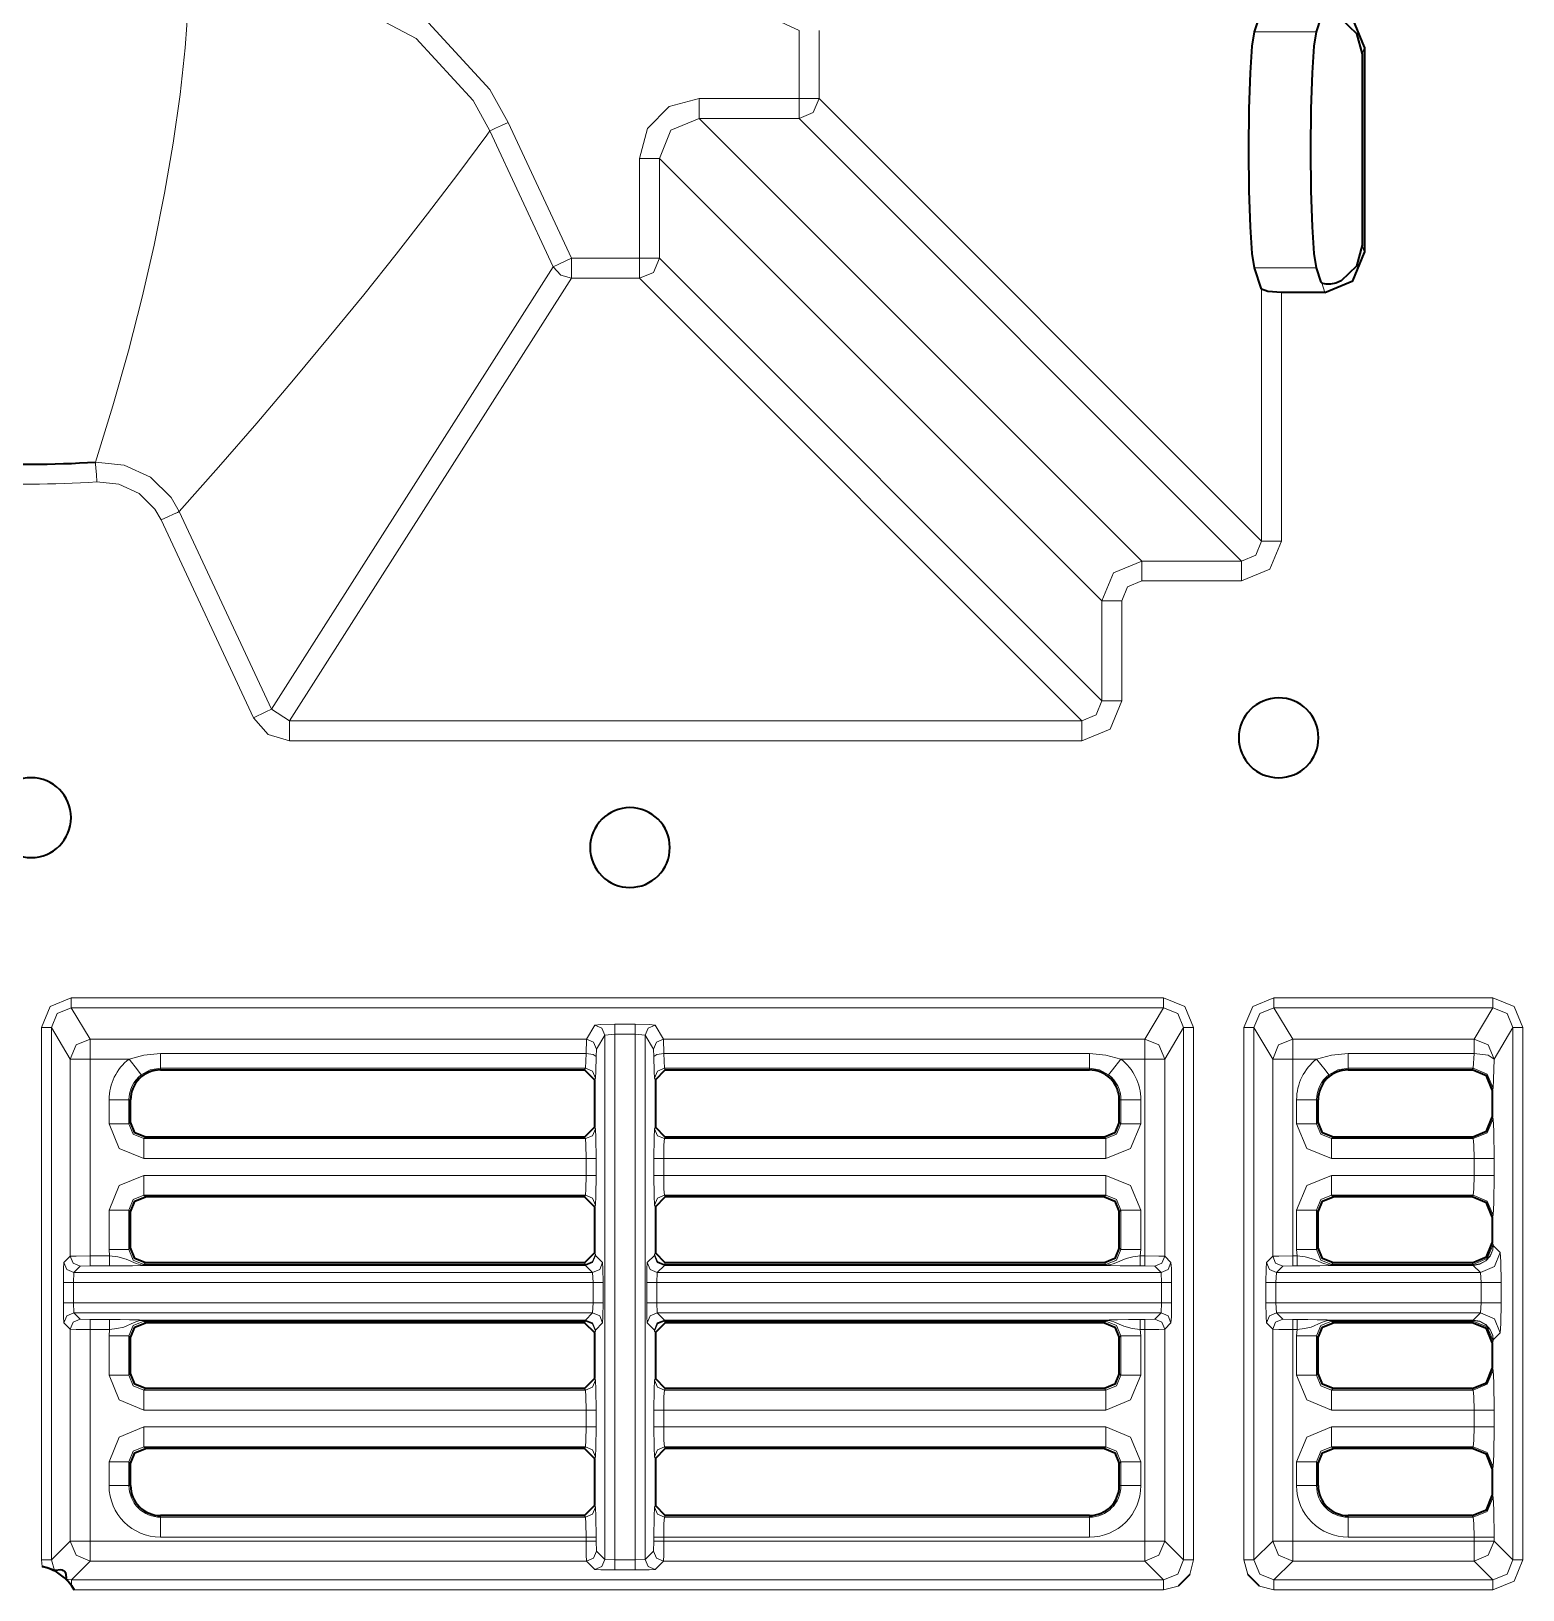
# Model space of a CAD drawing. Header units: millimetres. Extents: x 0 to 2941, y -405 to 1422.
# Drawn here: x 1049.1 to 1123.8, y 520.5 to 598.6 of the extents above; entities that cross this region are included whole.
import ezdxf

# ---------------------------------------------------------------- set-up
doc = ezdxf.new("R2010")
doc.units = ezdxf.units.MM
doc.layers.add('FINE', color=9, linetype='Continuous')
doc.layers.add('OUTLINE', color=7, linetype='Continuous')

msp = doc.modelspace()

# ---------------------------------------------------------------- linework, layer by layer
at = {"layer": 'FINE', "lineweight": 9}
for p, q in [((1088.541, 598.624), (1088.541, 595.214)), ((1113.468, 598.559), (1110.362, 598.559)), ((1115.758, 597.437), (1115.871, 597.79)), ((1110.713, 573.042), (1088.541, 595.214)), ((1072.055, 593.596), (1071.898, 593.381)), ((1075.228, 586.792), (1072.055, 593.596)), ((1087.543, 594.216), (1082.538, 594.216)), ((1104.71, 572.044), (1082.538, 594.216)), ((1087.543, 594.216), (1109.715, 572.044)), ((1080.541, 592.219), (1102.713, 570.047)), ((1115.871, 587.51), (1115.758, 587.863)), ((1102.713, 565.042), (1080.541, 587.214)), ((1110.362, 586.741), (1113.468, 586.741)), ((1079.543, 586.216), (1076.133, 586.216)), ((1079.543, 586.216), (1101.715, 564.044)), ((1110.713, 585.666), (1110.713, 573.042)), ((1113.732, 585.984), (1113.888, 585.499)), ((1111.711, 573.042), (1111.711, 585.499)), ((1104.71, 571.046), (1109.715, 571.046)), ((1102.713, 570.047), (1102.713, 565.042)), ((1103.711, 565.042), (1103.711, 570.047)), ((1062.008, 564.044), (1061.103, 564.62)), ((1101.715, 564.044), (1062.008, 564.044)), ((1062.008, 563.046), (1101.715, 563.046)), ((1105.805, 550.168), (1051.078, 550.168)), ((1122.305, 550.168), (1111.328, 550.168)), ((1121.36, 548.094), (1122.305, 549.668)), ((1049.579, 548.668), (1049.579, 522.003)), ((1050.079, 548.668), (1051.023, 547.094)), ((1077.304, 548.794), (1076.884, 548.094)), ((1077.804, 548.295), (1078.304, 548.337)), ((1079.33, 548.837), (1078.304, 548.837)), ((1078.304, 522.001), (1078.304, 548.337)), ((1078.304, 548.337), (1079.33, 548.337)), ((1079.33, 548.337), (1079.33, 522.001)), ((1079.33, 548.337), (1079.829, 548.295)), ((1079.829, 548.295), (1080.249, 547.594)), ((1079.829, 522.027), (1079.829, 548.295)), ((1105.86, 547.094), (1106.804, 548.668)), ((1123.304, 548.668), (1122.36, 547.094)), ((1123.304, 522.003), (1123.304, 548.668)), ((1076.884, 548.094), (1076.872, 547.366)), ((1077.372, 547.23), (1077.384, 547.594)), ((1080.249, 547.594), (1080.262, 547.23)), ((1104.86, 548.094), (1080.749, 548.094)), ((1080.761, 547.366), (1080.749, 548.094)), ((1051.023, 547.094), (1051.023, 537.216)), ((1052.023, 547.094), (1053.971, 547.094)), ((1052.023, 537.229), (1052.023, 547.094)), ((1076.872, 547.366), (1076.836, 546.638)), ((1080.797, 546.638), (1080.761, 547.366)), ((1102.085, 547.366), (1080.761, 547.366)), ((1080.797, 546.638), (1102.085, 546.638)), ((1080.84, 546.553), (1080.797, 546.638)), ((1102.085, 546.638), (1102.085, 546.553)), ((1103.662, 547.094), (1104.86, 547.094)), ((1104.86, 547.094), (1104.86, 537.229)), ((1105.86, 537.216), (1105.86, 547.094)), ((1111.273, 547.094), (1111.273, 537.216)), ((1112.273, 547.094), (1113.471, 547.094)), ((1112.273, 537.229), (1112.273, 547.094)), ((1121.36, 547.366), (1115.049, 547.366)), ((1121.27, 546.553), (1121.313, 546.638)), ((1121.313, 546.638), (1121.36, 547.366)), ((1077.293, 546.053), (1077.336, 546.139)), ((1080.297, 546.139), (1080.34, 546.053)), ((1122.312, 545.64), (1122.269, 545.553)), ((1103.585, 545.053), (1103.666, 545.053)), ((1103.666, 545.053), (1103.666, 543.856)), ((1112.469, 545.053), (1112.469, 543.856)), ((1054.049, 543.937), (1053.967, 543.856)), ((1077.334, 543.606), (1077.293, 543.688)), ((1080.34, 543.688), (1080.299, 543.606)), ((1103.666, 543.856), (1103.585, 543.937)), ((1122.269, 544.188), (1122.311, 544.105)), ((1054.716, 543.107), (1054.797, 543.188)), ((1102.836, 543.188), (1102.917, 543.107)), ((1114.216, 543.107), (1114.298, 543.188)), ((1121.311, 543.107), (1114.216, 543.107)), ((1121.311, 543.107), (1121.27, 543.188)), ((1054.716, 542.108), (1076.871, 542.108)), ((1076.871, 542.108), (1076.871, 541.268)), ((1077.371, 541.268), (1077.371, 542.108)), ((1080.262, 542.108), (1080.262, 541.268)), ((1080.762, 542.108), (1102.917, 542.108)), ((1080.762, 541.268), (1080.762, 542.108)), ((1114.216, 542.108), (1121.36, 542.108)), ((1121.36, 541.268), (1121.36, 542.108)), ((1122.36, 542.108), (1122.36, 541.268)), ((1076.871, 541.268), (1054.716, 541.268)), ((1102.917, 541.268), (1080.762, 541.268)), ((1121.36, 541.268), (1114.216, 541.268)), ((1076.834, 540.27), (1076.793, 540.188)), ((1077.293, 539.688), (1077.334, 539.77)), ((1080.299, 539.77), (1080.34, 539.688)), ((1080.799, 540.27), (1102.917, 540.27)), ((1080.84, 540.188), (1080.799, 540.27)), ((1102.917, 540.27), (1102.836, 540.188)), ((1121.27, 540.188), (1121.311, 540.27)), ((1103.585, 539.439), (1103.666, 539.521)), ((1103.666, 539.521), (1103.666, 537.556)), ((1104.665, 537.556), (1104.665, 539.521)), ((1112.469, 539.521), (1112.469, 537.556)), ((1113.467, 539.521), (1113.549, 539.439)), ((1113.467, 537.556), (1113.467, 539.521)), ((1122.311, 539.271), (1122.269, 539.188)), ((1054.049, 537.637), (1053.967, 537.556)), ((1077.334, 537.306), (1077.293, 537.388)), ((1077.342, 537.258), (1077.334, 537.306)), ((1077.699, 536.901), (1077.342, 537.258)), ((1080.291, 537.258), (1079.934, 536.901)), ((1080.299, 537.306), (1080.291, 537.258)), ((1080.34, 537.388), (1080.299, 537.306)), ((1103.666, 537.556), (1103.585, 537.637)), ((1104.634, 537.229), (1104.665, 537.556)), ((1112.469, 537.556), (1112.499, 537.229)), ((1113.549, 537.637), (1113.467, 537.556)), ((1122.269, 537.888), (1122.311, 537.805)), ((1122.311, 537.805), (1122.32, 537.756)), ((1122.32, 537.756), (1122.675, 537.4)), ((1051.023, 537.216), (1050.708, 536.901)), ((1052.999, 537.229), (1052.023, 537.229)), ((1052.023, 536.729), (1052.999, 536.729)), ((1054.716, 536.807), (1054.797, 536.888)), ((1076.834, 536.807), (1054.716, 536.807)), ((1054.716, 536.758), (1076.842, 536.758)), ((1076.793, 536.888), (1076.834, 536.807)), ((1076.834, 536.807), (1076.842, 536.775)), ((1076.842, 536.758), (1077.199, 536.401)), ((1080.434, 536.401), (1080.791, 536.758)), ((1080.791, 536.775), (1080.799, 536.807)), ((1102.917, 536.775), (1080.791, 536.775)), ((1080.791, 536.758), (1102.917, 536.758)), ((1080.799, 536.807), (1080.84, 536.888)), ((1102.917, 536.807), (1080.799, 536.807)), ((1102.836, 536.888), (1102.917, 536.807)), ((1104.86, 537.229), (1104.634, 537.229)), ((1104.634, 536.729), (1104.86, 536.729)), ((1104.86, 536.729), (1105.36, 536.716)), ((1111.273, 537.216), (1110.958, 536.901)), ((1111.458, 536.401), (1111.773, 536.716)), ((1111.773, 536.716), (1112.273, 536.729)), ((1112.499, 537.229), (1112.273, 537.229)), ((1112.273, 536.729), (1112.499, 536.729)), ((1114.216, 536.807), (1114.298, 536.888)), ((1121.311, 536.807), (1114.216, 536.807)), ((1121.319, 536.775), (1114.216, 536.775)), ((1114.216, 536.758), (1121.319, 536.758)), ((1121.311, 536.807), (1121.27, 536.888)), ((1121.322, 536.775), (1121.311, 536.807)), ((1121.319, 536.775), (1121.322, 536.775)), ((1121.676, 536.401), (1121.319, 536.758)), ((1051.182, 535.901), (1051.208, 536.401)), ((1051.182, 535.901), (1077.225, 535.901)), ((1051.182, 534.875), (1051.182, 535.901)), ((1077.199, 536.401), (1051.208, 536.401)), ((1077.725, 534.875), (1077.725, 535.901)), ((1079.909, 535.901), (1079.909, 534.875)), ((1080.409, 535.901), (1080.434, 536.401)), ((1080.409, 535.901), (1105.701, 535.901)), ((1080.409, 534.875), (1080.409, 535.901)), ((1105.675, 536.401), (1105.701, 535.901)), ((1105.701, 535.901), (1105.701, 534.875)), ((1106.201, 534.875), (1106.201, 535.901)), ((1110.932, 535.901), (1110.932, 534.875)), ((1111.432, 535.901), (1111.458, 536.401)), ((1111.432, 535.901), (1121.714, 535.901)), ((1111.432, 534.875), (1111.432, 535.901)), ((1121.676, 536.401), (1111.458, 536.401)), ((1121.714, 535.901), (1121.676, 536.401)), ((1121.714, 534.875), (1121.714, 535.901)), ((1122.714, 535.901), (1122.714, 534.875)), ((1077.225, 534.875), (1051.182, 534.875)), ((1051.208, 534.375), (1051.182, 534.875)), ((1077.199, 534.375), (1076.842, 534.018)), ((1077.225, 534.875), (1077.199, 534.375)), ((1105.701, 534.875), (1080.409, 534.875)), ((1080.434, 534.375), (1080.409, 534.875)), ((1080.791, 534.018), (1080.434, 534.375)), ((1105.701, 534.875), (1105.675, 534.375)), ((1121.714, 534.875), (1111.432, 534.875)), ((1111.458, 534.375), (1111.432, 534.875)), ((1111.458, 534.375), (1121.676, 534.375)), ((1111.773, 534.06), (1111.458, 534.375)), ((1121.319, 534.018), (1121.676, 534.375)), ((1121.676, 534.375), (1121.714, 534.875)), ((1052.023, 534.047), (1051.523, 534.06)), ((1052.999, 534.047), (1052.023, 534.047)), ((1052.023, 533.548), (1052.999, 533.548)), ((1052.023, 522.947), (1052.023, 533.548)), ((1052.999, 533.548), (1052.969, 533.221)), ((1076.842, 534.018), (1054.716, 534.018)), ((1054.716, 534.002), (1076.842, 534.002)), ((1054.797, 533.888), (1054.716, 533.969)), ((1054.716, 533.969), (1076.834, 533.969)), ((1076.834, 533.969), (1076.793, 533.888)), ((1076.842, 534.002), (1076.834, 533.969)), ((1077.293, 533.388), (1077.334, 533.47)), ((1077.334, 533.47), (1077.342, 533.518)), ((1077.342, 533.518), (1077.699, 533.875)), ((1079.934, 533.875), (1080.291, 533.518)), ((1080.291, 533.518), (1080.299, 533.47)), ((1080.299, 533.47), (1080.34, 533.388)), ((1102.917, 534.018), (1080.791, 534.018)), ((1080.791, 534.002), (1102.917, 534.002)), ((1080.799, 533.969), (1080.791, 534.002)), ((1080.799, 533.969), (1102.917, 533.969)), ((1080.84, 533.888), (1080.799, 533.969)), ((1102.917, 533.969), (1102.836, 533.888)), ((1104.86, 534.047), (1104.634, 534.047)), ((1104.634, 533.548), (1104.86, 533.548)), ((1105.36, 534.06), (1104.86, 534.047)), ((1104.86, 533.548), (1104.86, 522.947)), ((1105.86, 533.56), (1106.175, 533.875)), ((1105.86, 522.947), (1105.86, 533.56)), ((1112.273, 534.047), (1111.773, 534.06)), ((1112.499, 534.047), (1112.273, 534.047)), ((1112.273, 522.947), (1112.273, 533.548)), ((1121.319, 534.018), (1114.216, 534.018)), ((1114.216, 534.002), (1121.319, 534.002)), ((1121.27, 533.888), (1121.311, 533.969)), ((1121.311, 533.969), (1121.322, 534.002)), ((1121.319, 534.018), (1121.325, 534.018)), ((1121.322, 534.002), (1121.319, 534.002)), ((1052.969, 533.221), (1052.969, 531.256)), ((1053.967, 533.221), (1054.049, 533.139)), ((1053.967, 531.256), (1053.967, 533.221)), ((1112.469, 533.221), (1112.469, 531.256)), ((1113.467, 533.221), (1113.549, 533.139)), ((1113.467, 531.256), (1113.467, 533.221)), ((1122.311, 532.971), (1122.269, 532.888)), ((1054.049, 531.337), (1053.967, 531.256)), ((1077.334, 531.006), (1077.293, 531.088)), ((1080.34, 531.088), (1080.299, 531.006)), ((1103.666, 531.256), (1103.585, 531.337)), ((1113.549, 531.337), (1113.467, 531.256)), ((1122.269, 531.588), (1122.311, 531.506)), ((1054.716, 530.507), (1054.797, 530.588)), ((1076.834, 530.507), (1054.716, 530.507)), ((1076.793, 530.588), (1076.834, 530.507)), ((1114.216, 530.507), (1114.298, 530.588)), ((1121.311, 530.507), (1114.216, 530.507)), ((1121.311, 530.507), (1121.27, 530.588)), ((1054.716, 529.508), (1076.871, 529.508)), ((1076.871, 529.508), (1076.871, 528.668)), ((1077.371, 528.668), (1077.371, 529.508)), ((1080.262, 529.508), (1080.262, 528.668)), ((1080.762, 529.508), (1102.917, 529.508)), ((1080.762, 528.668), (1080.762, 529.508)), ((1114.216, 529.508), (1121.36, 529.508)), ((1121.36, 528.668), (1121.36, 529.508)), ((1122.36, 529.508), (1122.36, 528.668)), ((1076.871, 528.668), (1054.716, 528.668)), ((1102.917, 528.668), (1080.762, 528.668)), ((1121.36, 528.668), (1114.216, 528.668)), ((1054.716, 527.669), (1076.834, 527.669)), ((1054.797, 527.588), (1054.716, 527.669)), ((1076.834, 527.669), (1076.793, 527.588)), ((1077.293, 527.088), (1077.334, 527.17)), ((1080.299, 527.17), (1080.34, 527.088)), ((1102.917, 527.669), (1102.836, 527.588)), ((1114.216, 527.669), (1121.311, 527.669)), ((1114.298, 527.588), (1114.216, 527.669)), ((1121.27, 527.588), (1121.311, 527.669)), ((1052.969, 526.921), (1052.969, 525.722)), ((1112.469, 526.921), (1112.469, 525.722)), ((1122.311, 526.671), (1122.269, 526.588)), ((1113.549, 525.722), (1113.467, 525.722)), ((1122.269, 525.222), (1122.311, 525.14)), ((1055.549, 524.141), (1055.549, 524.222)), ((1077.334, 524.64), (1077.293, 524.722)), ((1080.34, 524.722), (1080.299, 524.64)), ((1115.049, 524.141), (1115.049, 524.222)), ((1121.311, 524.141), (1115.049, 524.141)), ((1121.311, 524.141), (1121.27, 524.222)), ((1076.871, 522.947), (1052.023, 522.947)), ((1055.549, 523.142), (1076.871, 523.142)), ((1076.871, 523.142), (1076.871, 522.947)), ((1077.371, 522.947), (1077.371, 523.142)), ((1077.384, 522.447), (1077.371, 522.947)), ((1077.804, 522.027), (1077.384, 522.447)), ((1080.249, 522.447), (1079.829, 522.027)), ((1080.262, 522.947), (1080.249, 522.447)), ((1080.262, 523.142), (1080.262, 522.947)), ((1080.762, 523.142), (1102.085, 523.142)), ((1111.273, 522.947), (1110.33, 522.003)), ((1121.36, 522.947), (1112.273, 522.947)), ((1115.049, 523.142), (1121.36, 523.142)), ((1121.36, 522.947), (1121.36, 523.142)), ((1122.36, 523.142), (1122.36, 522.947)), ((1122.36, 522.947), (1123.304, 522.003)), ((1049.579, 522.003), (1049.615, 521.68)), ((1050.237, 521.464), (1050.079, 522.003)), ((1051.079, 521.003), (1052.023, 521.947)), ((1052.023, 521.947), (1076.884, 521.947)), ((1076.884, 521.947), (1077.304, 521.527)), ((1078.304, 522.001), (1077.804, 522.027)), ((1079.33, 522.001), (1078.304, 522.001)), ((1079.829, 522.027), (1079.33, 522.001)), ((1080.329, 521.527), (1080.749, 521.947)), ((1080.749, 521.947), (1104.86, 521.947)), ((1104.86, 521.947), (1105.804, 521.003)), ((1107.115, 521.276), (1107.303, 522.003)), ((1122.304, 521.003), (1121.36, 521.947)), ((1051.079, 521.003), (1050.824, 521.036)), ((1105.804, 521.003), (1051.079, 521.003)), ((1122.304, 521.003), (1111.329, 521.003)), ((1110.602, 520.691), (1111.329, 520.504)), ((1111.329, 520.504), (1122.304, 520.504))]:
    msp.add_line(p, q, dxfattribs=at)
for points in [[(1056.674, 601.224), (1060.461, 601.832), (1064.956, 601.145), (1068.967, 599.01), (1072.046, 595.668), (1072.96, 594.018), (1076.133, 587.214)], [(1087.543, 595.214), (1087.543, 598.624), (1080.739, 601.797)], [(1072.055, 593.596), (1071.208, 595.125), (1068.357, 598.221), (1064.641, 600.199), (1060.478, 600.834), (1056.97, 600.271)], [(1056.955, 600.021), (1056.782, 597.76), (1056.525, 595.412), (1056.182, 592.98), (1055.752, 590.468), (1055.231, 587.878), (1054.63, 585.262), (1053.94, 582.576), (1053.161, 579.823), (1052.291, 577.005)], [(1076.133, 587.214), (1079.543, 587.214), (1079.543, 592.219), (1079.944, 593.717), (1081.04, 594.813), (1082.538, 595.214), (1087.543, 595.214)], [(1082.538, 594.216), (1082.538, 594.528), (1082.538, 595.214)], [(1088.541, 595.214), (1088.229, 595.214), (1087.543, 595.214)], [(1087.543, 594.216), (1087.543, 594.528), (1087.543, 595.214)], [(1088.541, 595.214), (1088.248, 594.509), (1087.543, 594.216)], [(1072.055, 593.596), (1072.138, 593.635), (1072.338, 593.728), (1072.625, 593.862), (1072.96, 594.018)], [(1082.538, 594.216), (1081.124, 593.633), (1080.541, 592.219)], [(1056.485, 574.524), (1058.457, 576.756), (1060.368, 578.958), (1062.216, 581.13), (1064.002, 583.271), (1065.726, 585.382), (1067.359, 587.426), (1068.932, 589.44), (1070.445, 591.425), (1071.898, 593.381)], [(1080.541, 592.219), (1080.229, 592.219), (1079.543, 592.219)], [(1080.541, 592.219), (1080.541, 587.214), (1080.248, 586.509), (1079.543, 586.216)], [(1075.228, 586.792), (1061.103, 564.62), (1056.485, 574.524)], [(1062.008, 564.044), (1076.133, 586.216), (1075.597, 586.373), (1075.228, 586.792)], [(1075.228, 586.792), (1075.511, 586.924), (1076.133, 587.214)], [(1076.133, 586.216), (1076.133, 586.528), (1076.133, 587.214)], [(1080.541, 587.214), (1080.229, 587.214), (1079.543, 587.214)], [(1079.543, 586.216), (1079.543, 586.528), (1079.543, 587.214)], [(1052.291, 577.005), (1052.297, 576.913), (1052.311, 576.693), (1052.332, 576.377), (1052.357, 576.009)], [(1056.485, 574.524), (1056.074, 575.224), (1055.042, 576.239), (1053.731, 576.856), (1052.291, 577.005)], [(1052.357, 576.009), (1053.464, 575.895), (1054.471, 575.421), (1055.264, 574.64), (1055.58, 574.102)], [(1056.485, 574.524), (1056.402, 574.485), (1056.202, 574.392), (1055.915, 574.258), (1055.58, 574.102)], [(1055.58, 574.102), (1060.198, 564.198), (1060.935, 563.358), (1062.008, 563.046)], [(1110.713, 573.042), (1110.422, 572.335), (1109.715, 572.044), (1104.71, 572.044)], [(1109.715, 571.046), (1111.127, 571.63), (1111.711, 573.042)], [(1110.713, 573.042), (1111.025, 573.042), (1111.711, 573.042)], [(1104.71, 572.044), (1103.299, 571.458), (1102.713, 570.047)], [(1104.71, 572.044), (1104.71, 571.732), (1104.71, 571.046)], [(1109.715, 572.044), (1109.715, 571.732), (1109.715, 571.046)], [(1103.711, 570.047), (1104.004, 570.753), (1104.71, 571.046)], [(1102.713, 570.047), (1103.025, 570.047), (1103.711, 570.047)], [(1061.103, 564.62), (1060.82, 564.489), (1060.198, 564.198)], [(1102.713, 565.042), (1102.422, 564.335), (1101.715, 564.044)], [(1101.715, 563.046), (1103.127, 563.63), (1103.711, 565.042)], [(1102.713, 565.042), (1103.025, 565.042), (1103.711, 565.042)], [(1062.008, 564.044), (1062.008, 563.732), (1062.008, 563.046)], [(1101.715, 564.044), (1101.715, 563.732), (1101.715, 563.046)], [(1051.078, 550.168), (1050.018, 549.728), (1049.579, 548.668)], [(1051.078, 549.668), (1051.078, 549.822), (1051.078, 550.168)], [(1105.805, 550.168), (1105.805, 549.822), (1105.805, 549.668)], [(1107.303, 522.003), (1107.303, 548.668), (1106.865, 549.728), (1105.805, 550.168)], [(1111.328, 550.168), (1110.269, 549.728), (1109.83, 548.668)], [(1111.328, 549.668), (1111.328, 549.822), (1111.328, 550.168)], [(1122.305, 549.668), (1122.305, 549.822), (1122.305, 550.168)], [(1122.305, 550.168), (1123.365, 549.728), (1123.804, 548.668), (1123.804, 522.003)], [(1050.079, 548.668), (1050.372, 549.376), (1051.078, 549.668)], [(1051.078, 549.668), (1105.805, 549.668), (1104.86, 548.094)], [(1076.884, 548.094), (1052.023, 548.094), (1051.078, 549.668)], [(1105.805, 549.668), (1106.511, 549.376), (1106.804, 548.668)], [(1110.33, 548.668), (1110.622, 549.376), (1111.328, 549.668)], [(1121.36, 548.094), (1112.273, 548.094), (1111.328, 549.668), (1122.305, 549.668)], [(1122.305, 549.668), (1123.012, 549.376), (1123.304, 548.668)], [(1050.079, 548.668), (1049.928, 548.668), (1049.579, 548.668)], [(1051.023, 522.947), (1050.079, 522.003), (1050.079, 548.668)], [(1078.304, 548.837), (1077.606, 548.824), (1077.304, 548.794)], [(1077.804, 548.295), (1077.657, 548.648), (1077.304, 548.794)], [(1077.384, 547.594), (1077.804, 548.295), (1077.804, 522.027)], [(1078.304, 548.337), (1078.304, 548.683), (1078.304, 548.837)], [(1079.33, 548.337), (1079.33, 548.683), (1079.33, 548.837)], [(1080.749, 548.094), (1080.329, 548.794), (1080.027, 548.824), (1079.33, 548.837)], [(1079.829, 548.295), (1079.976, 548.648), (1080.329, 548.794)], [(1106.804, 548.668), (1106.804, 522.003), (1105.86, 522.947)], [(1107.303, 548.668), (1106.954, 548.668), (1106.804, 548.668)], [(1110.33, 548.668), (1110.179, 548.668), (1109.83, 548.668)], [(1109.83, 548.668), (1109.83, 522.003), (1110.018, 521.276)], [(1110.33, 522.003), (1110.33, 548.668), (1111.273, 547.094)], [(1123.804, 548.668), (1123.455, 548.668), (1123.304, 548.668)], [(1052.023, 548.094), (1051.316, 547.8), (1051.023, 547.094)], [(1052.023, 547.094), (1052.023, 547.786), (1052.023, 548.094)], [(1077.384, 547.594), (1077.237, 547.947), (1076.884, 548.094)], [(1080.249, 547.594), (1080.396, 547.947), (1080.749, 548.094)], [(1105.86, 547.094), (1105.567, 547.8), (1104.86, 548.094)], [(1104.86, 548.094), (1104.86, 547.786), (1104.86, 547.094)], [(1112.273, 548.094), (1111.567, 547.8), (1111.273, 547.094)], [(1112.273, 548.094), (1112.273, 547.786), (1112.273, 547.094)], [(1121.36, 548.094), (1122.067, 547.8), (1122.36, 547.094)], [(1121.36, 547.366), (1121.36, 547.878), (1121.36, 548.094)], [(1052.023, 547.094), (1051.325, 547.094), (1051.023, 547.094)], [(1076.872, 547.366), (1055.549, 547.366), (1054.713, 547.295), (1053.971, 547.094)], [(1053.971, 547.094), (1054.392, 546.55), (1054.581, 546.304)], [(1054.581, 546.304), (1055.036, 546.551), (1055.549, 546.638)], [(1055.549, 547.366), (1055.549, 546.856), (1055.549, 546.638)], [(1055.549, 546.553), (1055.549, 546.638), (1076.836, 546.638), (1076.793, 546.553)], [(1077.336, 546.139), (1077.189, 546.492), (1076.836, 546.638)], [(1077.372, 547.23), (1077.221, 547.325), (1076.872, 547.366)], [(1077.336, 546.139), (1077.358, 546.465), (1077.372, 547.23)], [(1080.262, 547.23), (1080.412, 547.325), (1080.761, 547.366)], [(1080.262, 547.23), (1080.275, 546.465), (1080.297, 546.139)], [(1080.297, 546.139), (1080.444, 546.492), (1080.797, 546.638)], [(1102.085, 547.366), (1102.085, 546.856), (1102.085, 546.638)], [(1103.662, 547.094), (1102.905, 547.298), (1102.085, 547.366)], [(1102.085, 546.638), (1102.588, 546.555), (1103.052, 546.304)], [(1103.662, 547.094), (1103.241, 546.55), (1103.052, 546.304)], [(1105.86, 547.094), (1105.558, 547.094), (1104.86, 547.094)], [(1112.273, 547.094), (1111.575, 547.094), (1111.273, 547.094)], [(1115.049, 547.366), (1114.212, 547.295), (1113.471, 547.094)], [(1113.471, 547.094), (1113.892, 546.55), (1114.081, 546.304)], [(1114.081, 546.304), (1114.536, 546.551), (1115.049, 546.638)], [(1115.049, 546.638), (1115.049, 546.856), (1115.049, 547.366)], [(1115.049, 546.553), (1115.049, 546.638), (1121.313, 546.638)], [(1121.313, 546.638), (1122.019, 546.345), (1122.312, 545.64)], [(1121.36, 547.366), (1122.059, 547.284), (1122.36, 547.094)], [(1122.36, 547.094), (1122.342, 546.075), (1122.312, 545.64)], [(1052.969, 545.053), (1053.657, 545.053), (1053.967, 545.053)], [(1052.969, 545.053), (1052.969, 543.856), (1053.48, 542.62), (1054.716, 542.108)], [(1053.967, 543.856), (1053.967, 545.053), (1054.049, 545.053)], [(1103.666, 545.053), (1103.976, 545.053), (1104.665, 545.053)], [(1112.469, 545.053), (1113.157, 545.053), (1113.467, 545.053)], [(1113.549, 543.937), (1113.467, 543.856), (1113.467, 545.053), (1113.549, 545.053)], [(1053.967, 543.856), (1053.657, 543.856), (1052.969, 543.856)], [(1054.716, 543.107), (1054.185, 543.325), (1053.967, 543.856)], [(1076.834, 543.107), (1077.187, 543.253), (1077.334, 543.606)], [(1077.371, 542.108), (1077.36, 543.141), (1077.334, 543.606)], [(1080.299, 543.606), (1080.273, 543.141), (1080.262, 542.108)], [(1080.299, 543.606), (1080.446, 543.253), (1080.799, 543.107)], [(1103.666, 543.856), (1103.448, 543.325), (1102.917, 543.107)], [(1102.917, 542.108), (1104.153, 542.62), (1104.665, 543.856)], [(1103.666, 543.856), (1103.976, 543.856), (1104.665, 543.856)], [(1112.469, 543.856), (1113.157, 543.856), (1113.467, 543.856)], [(1112.469, 543.856), (1112.98, 542.62), (1114.216, 542.108)], [(1114.216, 543.107), (1113.685, 543.325), (1113.467, 543.856)], [(1122.311, 544.105), (1122.017, 543.4), (1121.311, 543.107)], [(1122.311, 544.105), (1122.346, 543.485), (1122.36, 542.108)], [(1076.793, 543.188), (1076.834, 543.107), (1054.716, 543.107)], [(1054.716, 543.107), (1054.716, 542.796), (1054.716, 542.108)], [(1076.834, 543.107), (1076.86, 542.796), (1076.871, 542.108)], [(1080.762, 542.108), (1080.773, 542.796), (1080.799, 543.107)], [(1102.917, 543.107), (1080.799, 543.107), (1080.84, 543.188)], [(1102.917, 543.107), (1102.917, 542.796), (1102.917, 542.108)], [(1114.216, 542.108), (1114.216, 542.796), (1114.216, 543.107)], [(1121.36, 542.108), (1121.346, 542.796), (1121.311, 543.107)], [(1076.871, 542.108), (1077.22, 542.108), (1077.371, 542.108)], [(1080.262, 542.108), (1080.413, 542.108), (1080.762, 542.108)], [(1122.36, 542.108), (1122.058, 542.108), (1121.36, 542.108)], [(1054.716, 541.268), (1053.48, 540.756), (1052.969, 539.521)], [(1054.716, 540.27), (1054.716, 540.58), (1054.716, 541.268)], [(1076.871, 541.268), (1076.86, 540.58), (1076.834, 540.27)], [(1076.871, 541.268), (1077.22, 541.268), (1077.371, 541.268)], [(1077.334, 539.77), (1077.36, 540.236), (1077.371, 541.268)], [(1080.262, 541.268), (1080.413, 541.268), (1080.762, 541.268)], [(1080.262, 541.268), (1080.273, 540.236), (1080.299, 539.77)], [(1080.799, 540.27), (1080.773, 540.58), (1080.762, 541.268)], [(1102.917, 540.27), (1102.917, 540.58), (1102.917, 541.268)], [(1104.665, 539.521), (1104.153, 540.756), (1102.917, 541.268)], [(1114.216, 541.268), (1112.98, 540.756), (1112.469, 539.521)], [(1114.216, 540.27), (1114.216, 540.58), (1114.216, 541.268)], [(1121.311, 540.27), (1121.346, 540.58), (1121.36, 541.268)], [(1122.36, 541.268), (1122.058, 541.268), (1121.36, 541.268)], [(1122.36, 541.268), (1122.346, 539.891), (1122.311, 539.271)], [(1053.967, 539.521), (1054.185, 540.051), (1054.716, 540.27)], [(1054.797, 540.188), (1054.716, 540.27), (1076.834, 540.27)], [(1076.834, 540.27), (1077.187, 540.123), (1077.334, 539.77)], [(1080.299, 539.77), (1080.446, 540.123), (1080.799, 540.27)], [(1102.917, 540.27), (1103.448, 540.051), (1103.666, 539.521)], [(1113.467, 539.521), (1113.685, 540.051), (1114.216, 540.27)], [(1114.298, 540.188), (1114.216, 540.27), (1121.311, 540.27)], [(1122.311, 539.271), (1122.017, 539.977), (1121.311, 540.27)], [(1052.969, 539.521), (1053.657, 539.521), (1053.967, 539.521)], [(1052.969, 539.521), (1052.969, 537.556), (1052.999, 537.229)], [(1053.967, 537.556), (1053.967, 539.521), (1054.049, 539.439)], [(1103.666, 539.521), (1103.976, 539.521), (1104.665, 539.521)], [(1112.469, 539.521), (1113.157, 539.521), (1113.467, 539.521)], [(1052.969, 537.556), (1053.657, 537.556), (1053.967, 537.556)], [(1054.716, 536.807), (1054.185, 537.025), (1053.967, 537.556)], [(1077.334, 537.306), (1077.187, 536.953), (1076.834, 536.807)], [(1077.342, 537.258), (1077.195, 536.905), (1076.842, 536.758)], [(1077.342, 537.258), (1077.194, 536.917), (1076.842, 536.775)], [(1080.791, 536.758), (1080.438, 536.905), (1080.291, 537.258)], [(1080.791, 536.775), (1080.439, 536.917), (1080.291, 537.258)], [(1080.799, 536.807), (1080.446, 536.953), (1080.299, 537.306)], [(1103.666, 537.556), (1103.448, 537.025), (1102.917, 536.807)], [(1103.666, 537.556), (1103.976, 537.556), (1104.665, 537.556)], [(1112.469, 537.556), (1113.157, 537.556), (1113.467, 537.556)], [(1114.216, 536.807), (1113.685, 537.025), (1113.467, 537.556)], [(1122.311, 537.805), (1122.017, 537.1), (1121.311, 536.807)], [(1122.32, 537.756), (1122.319, 537.733), (1122.294, 537.541), (1122.166, 537.236), (1121.943, 536.991), (1121.651, 536.831), (1121.322, 536.775), (1121.323, 536.763), (1121.325, 536.758), (1121.319, 536.758)], [(1122.32, 537.756), (1122.319, 537.733), (1122.295, 537.538), (1122.167, 537.228), (1121.945, 536.979), (1121.654, 536.816), (1121.325, 536.758)], [(1122.675, 537.4), (1122.382, 536.694), (1121.676, 536.401)], [(1122.675, 537.4), (1122.702, 536.948), (1122.714, 535.901)], [(1050.708, 536.901), (1050.69, 536.599), (1050.682, 535.901)], [(1050.708, 536.901), (1050.854, 536.547), (1051.208, 536.401)], [(1052.023, 537.229), (1051.325, 537.225), (1051.023, 537.216)], [(1051.023, 537.216), (1051.17, 536.863), (1051.523, 536.716)], [(1051.208, 536.401), (1051.523, 536.716), (1052.023, 536.729)], [(1052.023, 537.229), (1052.023, 536.88), (1052.023, 536.729)], [(1052.999, 537.229), (1052.999, 536.88), (1052.999, 536.729)], [(1054.716, 536.775), (1054.646, 536.777), (1054.559, 536.786), (1054.32, 536.846), (1053.82, 537.067), (1053.406, 537.179), (1052.999, 537.229)], [(1052.999, 536.729), (1053.591, 536.732), (1054.139, 536.741), (1054.547, 536.754), (1054.655, 536.758), (1054.689, 536.758), (1054.716, 536.758)], [(1076.842, 536.775), (1054.716, 536.775), (1054.716, 536.796), (1054.716, 536.807)], [(1054.716, 536.775), (1054.716, 536.763), (1054.716, 536.758)], [(1076.842, 536.775), (1076.842, 536.763), (1076.842, 536.758)], [(1077.699, 536.901), (1077.553, 536.547), (1077.199, 536.401)], [(1077.725, 535.901), (1077.717, 536.599), (1077.699, 536.901)], [(1079.934, 536.901), (1079.916, 536.599), (1079.909, 535.901)], [(1080.434, 536.401), (1080.081, 536.547), (1079.934, 536.901)], [(1105.36, 536.716), (1105.675, 536.401), (1080.434, 536.401)], [(1080.791, 536.758), (1080.791, 536.763), (1080.791, 536.775)], [(1104.634, 537.229), (1104.27, 537.186), (1103.927, 537.108), (1103.409, 536.883), (1103.272, 536.832), (1103.166, 536.803), (1103.02, 536.779), (1102.95, 536.775), (1102.917, 536.775)], [(1102.917, 536.775), (1102.917, 536.796), (1102.917, 536.807)], [(1102.917, 536.775), (1102.917, 536.763), (1102.917, 536.758)], [(1102.917, 536.758), (1102.93, 536.758), (1102.957, 536.758), (1103.016, 536.757), (1103.065, 536.755), (1103.14, 536.752), (1103.633, 536.738), (1104.104, 536.731), (1104.634, 536.729)], [(1104.634, 537.229), (1104.634, 536.88), (1104.634, 536.729)], [(1104.86, 537.229), (1104.86, 536.88), (1104.86, 536.729)], [(1105.86, 537.216), (1105.558, 537.225), (1104.86, 537.229)], [(1105.86, 537.216), (1105.713, 536.863), (1105.36, 536.716)], [(1106.175, 536.901), (1106.029, 536.547), (1105.675, 536.401)], [(1106.201, 535.901), (1106.193, 536.599), (1106.175, 536.901), (1105.86, 537.216)], [(1110.958, 536.901), (1110.94, 536.599), (1110.932, 535.901)], [(1110.958, 536.901), (1111.105, 536.547), (1111.458, 536.401)], [(1112.273, 537.229), (1111.575, 537.225), (1111.273, 537.216)], [(1111.273, 537.216), (1111.42, 536.863), (1111.773, 536.716)], [(1112.273, 537.229), (1112.273, 536.88), (1112.273, 536.729)], [(1112.499, 537.229), (1112.499, 536.88), (1112.499, 536.729)], [(1114.216, 536.775), (1114.146, 536.777), (1114.059, 536.786), (1113.819, 536.846), (1113.32, 537.067), (1112.906, 537.179), (1112.499, 537.229)], [(1112.499, 536.729), (1113.091, 536.732), (1113.639, 536.741), (1114.047, 536.754), (1114.155, 536.758), (1114.189, 536.758), (1114.216, 536.758)], [(1114.216, 536.775), (1114.216, 536.796), (1114.216, 536.807)], [(1114.216, 536.775), (1114.216, 536.763), (1114.216, 536.758)], [(1121.319, 536.758), (1121.319, 536.763), (1121.319, 536.775)], [(1050.682, 535.901), (1050.833, 535.901), (1051.182, 535.901)], [(1050.682, 535.901), (1050.682, 534.875), (1050.69, 534.178), (1050.708, 533.875)], [(1077.199, 536.401), (1077.225, 535.901), (1077.225, 534.875)], [(1077.725, 535.901), (1077.574, 535.901), (1077.225, 535.901)], [(1080.409, 535.901), (1080.06, 535.901), (1079.909, 535.901)], [(1106.201, 535.901), (1106.05, 535.901), (1105.701, 535.901)], [(1111.432, 535.901), (1111.083, 535.901), (1110.932, 535.901)], [(1122.714, 535.901), (1122.412, 535.901), (1121.714, 535.901)], [(1050.682, 534.875), (1050.833, 534.875), (1051.182, 534.875)], [(1050.708, 533.875), (1050.854, 534.229), (1051.208, 534.375)], [(1051.523, 534.06), (1051.208, 534.375), (1077.199, 534.375)], [(1077.699, 533.875), (1077.553, 534.229), (1077.199, 534.375)], [(1077.725, 534.875), (1077.574, 534.875), (1077.225, 534.875)], [(1077.699, 533.875), (1077.717, 534.178), (1077.725, 534.875)], [(1080.409, 534.875), (1080.06, 534.875), (1079.909, 534.875)], [(1079.909, 534.875), (1079.916, 534.178), (1079.934, 533.875)], [(1080.434, 534.375), (1080.081, 534.229), (1079.934, 533.875)], [(1080.434, 534.375), (1105.675, 534.375), (1105.36, 534.06)], [(1106.175, 533.875), (1106.029, 534.229), (1105.675, 534.375)], [(1106.201, 534.875), (1106.05, 534.875), (1105.701, 534.875)], [(1106.175, 533.875), (1106.193, 534.178), (1106.201, 534.875)], [(1111.432, 534.875), (1111.083, 534.875), (1110.932, 534.875)], [(1110.932, 534.875), (1110.94, 534.178), (1110.958, 533.875)], [(1111.458, 534.375), (1111.105, 534.229), (1110.958, 533.875)], [(1122.675, 533.376), (1122.382, 534.082), (1121.676, 534.375)], [(1122.714, 534.875), (1122.412, 534.875), (1121.714, 534.875)], [(1122.714, 534.875), (1122.702, 533.829), (1122.675, 533.376)], [(1050.708, 533.875), (1051.023, 533.56), (1051.023, 522.947)], [(1051.023, 533.56), (1051.17, 533.914), (1051.523, 534.06)], [(1051.023, 533.56), (1051.325, 533.551), (1052.023, 533.548)], [(1052.023, 533.548), (1052.023, 533.896), (1052.023, 534.047)], [(1052.999, 533.548), (1052.999, 533.896), (1052.999, 534.047)], [(1054.716, 534.018), (1054.704, 534.018), (1054.676, 534.018), (1054.617, 534.02), (1054.568, 534.021), (1054.494, 534.024), (1054, 534.038), (1053.53, 534.045), (1052.999, 534.047)], [(1052.999, 533.548), (1053.363, 533.591), (1053.706, 533.668), (1054.224, 533.893), (1054.361, 533.944), (1054.468, 533.973), (1054.614, 533.997), (1054.683, 534.001), (1054.716, 534.002)], [(1053.967, 533.221), (1054.185, 533.751), (1054.716, 533.969)], [(1054.716, 534.002), (1054.716, 534.013), (1054.716, 534.018)], [(1054.716, 533.969), (1054.716, 533.98), (1054.716, 534.002)], [(1077.334, 533.47), (1077.187, 533.823), (1076.834, 533.969)], [(1077.342, 533.518), (1077.195, 533.872), (1076.842, 534.018)], [(1076.842, 534.018), (1076.842, 534.013), (1076.842, 534.002)], [(1077.342, 533.518), (1077.194, 533.859), (1076.842, 534.002)], [(1080.791, 534.018), (1080.438, 533.872), (1080.291, 533.518)], [(1080.791, 534.002), (1080.439, 533.859), (1080.291, 533.518)], [(1080.799, 533.969), (1080.446, 533.823), (1080.299, 533.47)], [(1080.791, 534.002), (1080.791, 534.013), (1080.791, 534.018)], [(1104.634, 534.047), (1104.042, 534.044), (1103.494, 534.035), (1103.086, 534.022), (1102.978, 534.019), (1102.944, 534.018), (1102.917, 534.018)], [(1102.917, 534.002), (1102.917, 534.013), (1102.917, 534.018)], [(1102.917, 533.969), (1102.917, 533.98), (1102.917, 534.002)], [(1102.917, 534.002), (1102.987, 533.999), (1103.074, 533.99), (1103.314, 533.93), (1103.813, 533.709), (1104.227, 533.598), (1104.634, 533.548)], [(1102.917, 533.969), (1103.448, 533.751), (1103.666, 533.221)], [(1104.634, 533.548), (1104.634, 533.896), (1104.634, 534.047)], [(1104.665, 531.256), (1104.665, 533.221), (1104.634, 533.548)], [(1104.86, 533.548), (1104.86, 533.896), (1104.86, 534.047)], [(1104.86, 533.548), (1105.558, 533.551), (1105.86, 533.56)], [(1105.86, 533.56), (1105.713, 533.914), (1105.36, 534.06)], [(1110.958, 533.875), (1111.273, 533.56), (1111.273, 522.947)], [(1111.773, 534.06), (1111.42, 533.914), (1111.273, 533.56)], [(1111.273, 533.56), (1111.575, 533.551), (1112.273, 533.548)], [(1112.273, 534.047), (1112.273, 533.896), (1112.273, 533.548)], [(1112.273, 533.548), (1112.499, 533.548), (1112.469, 533.221)], [(1112.499, 534.047), (1112.499, 533.896), (1112.499, 533.548)], [(1114.216, 534.018), (1114.204, 534.018), (1114.176, 534.018), (1114.117, 534.02), (1114.068, 534.021), (1113.994, 534.024), (1113.5, 534.038), (1113.029, 534.045), (1112.499, 534.047)], [(1112.499, 533.548), (1112.863, 533.591), (1113.206, 533.668), (1113.724, 533.893), (1113.861, 533.944), (1113.968, 533.973), (1114.113, 533.997), (1114.183, 534.001), (1114.216, 534.002)], [(1113.467, 533.221), (1113.685, 533.751), (1114.216, 533.969)], [(1114.216, 534.018), (1114.216, 534.013), (1114.216, 534.002)], [(1114.216, 533.969), (1114.216, 533.98), (1114.216, 534.002)], [(1114.298, 533.888), (1114.216, 533.969), (1121.311, 533.969)], [(1122.311, 532.971), (1122.017, 533.676), (1121.311, 533.969)], [(1121.319, 534.002), (1121.319, 534.013), (1121.319, 534.018)], [(1121.325, 534.018), (1121.323, 534.013), (1121.322, 534.002)], [(1122.32, 533.02), (1122.319, 533.043), (1122.294, 533.235), (1122.166, 533.541), (1121.943, 533.786), (1121.651, 533.945), (1121.322, 534.002)], [(1122.32, 533.02), (1122.319, 533.043), (1122.295, 533.238), (1122.167, 533.548), (1121.945, 533.798), (1121.654, 533.96), (1121.325, 534.018)], [(1122.675, 533.376), (1122.32, 533.02), (1122.311, 532.971)], [(1052.969, 533.221), (1053.657, 533.221), (1053.967, 533.221)], [(1103.585, 533.139), (1103.666, 533.221), (1103.666, 531.256)], [(1103.666, 533.221), (1103.976, 533.221), (1104.665, 533.221)], [(1112.469, 533.221), (1113.157, 533.221), (1113.467, 533.221)], [(1052.969, 531.256), (1053.657, 531.256), (1053.967, 531.256)], [(1052.969, 531.256), (1053.48, 530.02), (1054.716, 529.508)], [(1054.716, 530.507), (1054.185, 530.725), (1053.967, 531.256)], [(1076.834, 530.507), (1077.187, 530.653), (1077.334, 531.006)], [(1077.371, 529.508), (1077.36, 530.541), (1077.334, 531.006)], [(1080.299, 531.006), (1080.273, 530.541), (1080.262, 529.508)], [(1080.299, 531.006), (1080.446, 530.653), (1080.799, 530.507)], [(1103.666, 531.256), (1103.448, 530.725), (1102.917, 530.507)], [(1102.917, 529.508), (1104.153, 530.02), (1104.665, 531.256)], [(1103.666, 531.256), (1103.976, 531.256), (1104.665, 531.256)], [(1112.469, 531.256), (1113.157, 531.256), (1113.467, 531.256)], [(1112.469, 531.256), (1112.98, 530.02), (1114.216, 529.508)], [(1114.216, 530.507), (1113.685, 530.725), (1113.467, 531.256)], [(1122.311, 531.506), (1122.017, 530.8), (1121.311, 530.507)], [(1122.311, 531.506), (1122.346, 530.885), (1122.36, 529.508)], [(1054.716, 529.508), (1054.716, 530.196), (1054.716, 530.507)], [(1076.834, 530.507), (1076.86, 530.196), (1076.871, 529.508)], [(1080.762, 529.508), (1080.773, 530.196), (1080.799, 530.507)], [(1102.836, 530.588), (1102.917, 530.507), (1080.799, 530.507), (1080.84, 530.588)], [(1102.917, 529.508), (1102.917, 530.196), (1102.917, 530.507)], [(1114.216, 529.508), (1114.216, 530.196), (1114.216, 530.507)], [(1121.36, 529.508), (1121.346, 530.196), (1121.311, 530.507)], [(1076.871, 529.508), (1077.22, 529.508), (1077.371, 529.508)], [(1080.262, 529.508), (1080.413, 529.508), (1080.762, 529.508)], [(1122.36, 529.508), (1122.058, 529.508), (1121.36, 529.508)], [(1054.716, 528.668), (1053.48, 528.156), (1052.969, 526.921)], [(1054.716, 527.669), (1054.716, 527.98), (1054.716, 528.668)], [(1076.871, 528.668), (1076.86, 527.98), (1076.834, 527.669)], [(1076.871, 528.668), (1077.22, 528.668), (1077.371, 528.668)], [(1077.334, 527.17), (1077.36, 527.635), (1077.371, 528.668)], [(1080.262, 528.668), (1080.413, 528.668), (1080.762, 528.668)], [(1080.262, 528.668), (1080.273, 527.635), (1080.299, 527.17)], [(1080.799, 527.669), (1080.773, 527.98), (1080.762, 528.668)], [(1102.917, 528.668), (1102.917, 527.98), (1102.917, 527.669)], [(1104.665, 525.722), (1104.665, 526.921), (1104.153, 528.156), (1102.917, 528.668)], [(1114.216, 528.668), (1112.98, 528.156), (1112.469, 526.921)], [(1114.216, 527.669), (1114.216, 527.98), (1114.216, 528.668)], [(1121.311, 527.669), (1121.346, 527.98), (1121.36, 528.668)], [(1122.36, 528.668), (1122.058, 528.668), (1121.36, 528.668)], [(1122.36, 528.668), (1122.346, 527.291), (1122.311, 526.671)], [(1053.967, 526.921), (1054.185, 527.451), (1054.716, 527.669)], [(1077.334, 527.17), (1077.187, 527.523), (1076.834, 527.669)], [(1080.799, 527.669), (1080.446, 527.523), (1080.299, 527.17)], [(1080.84, 527.588), (1080.799, 527.669), (1102.917, 527.669)], [(1102.917, 527.669), (1103.448, 527.451), (1103.666, 526.921)], [(1113.467, 526.921), (1113.685, 527.451), (1114.216, 527.669)], [(1122.311, 526.671), (1122.017, 527.376), (1121.311, 527.669)], [(1053.967, 526.921), (1053.657, 526.921), (1052.969, 526.921)], [(1054.049, 525.722), (1053.967, 525.722), (1053.967, 526.921), (1054.049, 526.839)], [(1103.585, 526.839), (1103.666, 526.921), (1103.666, 525.722), (1103.585, 525.722)], [(1104.665, 526.921), (1103.976, 526.921), (1103.666, 526.921)], [(1113.467, 526.921), (1113.157, 526.921), (1112.469, 526.921)], [(1113.467, 525.722), (1113.467, 526.921), (1113.549, 526.839)], [(1053.967, 525.722), (1053.657, 525.722), (1052.969, 525.722)], [(1104.665, 525.722), (1103.976, 525.722), (1103.666, 525.722)], [(1113.467, 525.722), (1113.157, 525.722), (1112.469, 525.722)], [(1122.311, 525.14), (1122.017, 524.434), (1121.311, 524.141)], [(1122.311, 525.14), (1122.346, 524.519), (1122.36, 523.142)], [(1076.793, 524.222), (1076.834, 524.141), (1055.549, 524.141)], [(1055.549, 524.141), (1055.549, 523.831), (1055.549, 523.142)], [(1076.834, 524.141), (1077.187, 524.288), (1077.334, 524.64)], [(1076.834, 524.141), (1076.86, 523.831), (1076.871, 523.142)], [(1077.371, 523.142), (1077.36, 524.175), (1077.334, 524.64)], [(1080.299, 524.64), (1080.273, 524.175), (1080.262, 523.142)], [(1080.299, 524.64), (1080.446, 524.288), (1080.799, 524.141)], [(1080.762, 523.142), (1080.773, 523.831), (1080.799, 524.141)], [(1102.085, 524.222), (1102.085, 524.141), (1080.799, 524.141), (1080.84, 524.222)], [(1102.085, 523.142), (1102.085, 523.831), (1102.085, 524.141)], [(1115.049, 524.141), (1115.049, 523.831), (1115.049, 523.142)], [(1121.36, 523.142), (1121.346, 523.831), (1121.311, 524.141)], [(1052.023, 522.947), (1051.325, 522.947), (1051.023, 522.947)], [(1051.023, 522.947), (1051.316, 522.24), (1052.023, 521.947)], [(1052.023, 522.947), (1052.023, 522.249), (1052.023, 521.947)], [(1076.871, 523.142), (1077.22, 523.142), (1077.371, 523.142)], [(1077.371, 522.947), (1077.22, 522.947), (1076.871, 522.947)], [(1076.871, 522.947), (1076.875, 522.249), (1076.884, 521.947)], [(1077.384, 522.447), (1077.237, 522.094), (1076.884, 521.947)], [(1080.249, 522.447), (1080.396, 522.094), (1080.749, 521.947)], [(1080.262, 523.142), (1080.413, 523.142), (1080.762, 523.142)], [(1080.262, 522.947), (1080.413, 522.947), (1080.762, 522.947)], [(1080.749, 521.947), (1080.758, 522.249), (1080.762, 522.947)], [(1104.86, 522.947), (1080.762, 522.947), (1080.762, 523.142)], [(1105.86, 522.947), (1105.558, 522.947), (1104.86, 522.947)], [(1104.86, 521.947), (1105.567, 522.24), (1105.86, 522.947)], [(1104.86, 521.947), (1104.86, 522.249), (1104.86, 522.947)], [(1112.273, 522.947), (1111.575, 522.947), (1111.273, 522.947)], [(1111.273, 522.947), (1111.566, 522.24), (1112.273, 521.947)], [(1112.273, 522.947), (1112.273, 522.249), (1112.273, 521.947)], [(1122.36, 523.142), (1122.058, 523.142), (1121.36, 523.142)], [(1122.36, 522.947), (1122.058, 522.947), (1121.36, 522.947)], [(1122.36, 522.947), (1122.067, 522.24), (1121.36, 521.947)], [(1121.36, 521.947), (1121.36, 522.249), (1121.36, 522.947)], [(1050.079, 522.003), (1049.928, 522.003), (1049.579, 522.003)], [(1077.804, 522.027), (1077.657, 521.674), (1077.304, 521.527)], [(1078.304, 522.001), (1078.304, 521.653), (1078.304, 521.502)], [(1079.33, 522.001), (1079.33, 521.653), (1079.33, 521.502)], [(1079.829, 522.027), (1079.976, 521.674), (1080.329, 521.527)], [(1106.804, 522.003), (1106.511, 521.296), (1105.804, 521.003)], [(1107.303, 522.003), (1106.954, 522.003), (1106.804, 522.003)], [(1110.33, 522.003), (1110.179, 522.003), (1109.83, 522.003)], [(1111.329, 521.003), (1110.622, 521.296), (1110.33, 522.003)], [(1111.329, 521.003), (1112.273, 521.947), (1121.36, 521.947)], [(1123.304, 522.003), (1123.011, 521.296), (1122.304, 521.003)], [(1123.804, 522.003), (1123.365, 520.943), (1122.304, 520.504)], [(1123.304, 522.003), (1123.455, 522.003), (1123.804, 522.003)], [(1051.079, 521.003), (1051.079, 520.925), (1051.079, 520.726)], [(1077.304, 521.527), (1077.606, 521.509), (1078.304, 521.502)], [(1078.304, 521.502), (1079.33, 521.502), (1080.027, 521.509), (1080.329, 521.527)], [(1105.804, 520.504), (1105.804, 520.852), (1105.804, 521.003)], [(1111.329, 520.504), (1111.329, 520.852), (1111.329, 521.003)], [(1122.304, 520.504), (1122.304, 520.852), (1122.304, 521.003)], [(1051.224, 520.504), (1105.804, 520.504), (1106.531, 520.691)]]:
    msp.add_lwpolyline(points, dxfattribs=at)
for points in [[(1045.776, 576.009, 0.033061), (1052.357, 576.009)], [(1053.971, 547.094, 0.232229), (1052.969, 545.053)], [(1104.665, 543.856), (1104.665, 545.053, 0.232227), (1103.662, 547.094)], [(1113.471, 547.094, 0.232159), (1112.468, 545.053)], [(1054.581, 546.304, 0.232135), (1053.967, 545.053)], [(1103.666, 545.053, 0.23222), (1103.052, 546.304)], [(1114.081, 546.304, 0.23208), (1113.467, 545.053)], [(1052.969, 525.722, 0.414204), (1055.549, 523.142)], [(1053.967, 525.722, 0.414245), (1055.549, 524.141)], [(1102.085, 524.141, 0.414182), (1103.666, 525.722)], [(1102.085, 523.142, 0.414204), (1104.665, 525.722)], [(1112.468, 525.722, 0.414223), (1115.049, 523.142)], [(1113.467, 525.722, 0.414245), (1115.049, 524.141)]]:
    msp.add_lwpolyline(points, format="xyb", dxfattribs=at)
at = {"layer": 'OUTLINE', "lineweight": 40}
for p, q in [((1113.468, 598.559), (1113.701, 599.281)), ((1115.871, 597.79), (1115.871, 587.51)), ((1113.732, 585.984), (1113.701, 586.018)), ((1113.888, 585.499), (1111.711, 585.499)), ((1055.549, 546.553), (1076.793, 546.553)), ((1076.793, 546.553), (1077.293, 546.053)), ((1080.34, 546.053), (1080.84, 546.553)), ((1080.34, 546.053), (1080.34, 543.688)), ((1080.84, 546.553), (1102.085, 546.553)), ((1115.049, 546.553), (1121.27, 546.553)), ((1122.269, 545.553), (1122.269, 544.188)), ((1054.049, 543.937), (1054.049, 545.053)), ((1103.585, 543.937), (1103.585, 545.053)), ((1113.549, 543.937), (1113.549, 545.053)), ((1080.84, 543.188), (1080.34, 543.688)), ((1102.836, 543.188), (1080.84, 543.188)), ((1121.27, 543.188), (1114.298, 543.188)), ((1076.793, 540.188), (1054.797, 540.188)), ((1076.793, 540.188), (1077.293, 539.688)), ((1077.293, 539.688), (1077.293, 537.388)), ((1080.34, 539.688), (1080.84, 540.188)), ((1080.34, 539.688), (1080.34, 537.388)), ((1102.836, 540.188), (1080.84, 540.188)), ((1121.27, 540.188), (1114.298, 540.188)), ((1054.049, 537.637), (1054.049, 539.439)), ((1103.585, 537.637), (1103.585, 539.439)), ((1122.269, 539.188), (1122.269, 537.888)), ((1077.293, 537.388), (1076.793, 536.888)), ((1080.84, 536.888), (1080.34, 537.388)), ((1076.793, 536.888), (1054.797, 536.888)), ((1102.836, 536.888), (1080.84, 536.888)), ((1076.793, 533.888), (1054.797, 533.888)), ((1076.793, 533.888), (1077.293, 533.388)), ((1077.293, 533.388), (1077.293, 531.088)), ((1080.34, 533.388), (1080.84, 533.888)), ((1080.34, 533.388), (1080.34, 531.088)), ((1102.836, 533.888), (1080.84, 533.888)), ((1121.27, 533.888), (1114.298, 533.888)), ((1054.049, 531.337), (1054.049, 533.139)), ((1103.585, 531.337), (1103.585, 533.139)), ((1122.269, 532.888), (1122.269, 531.588)), ((1077.293, 531.088), (1076.793, 530.588)), ((1080.84, 530.588), (1080.34, 531.088)), ((1076.793, 530.588), (1054.797, 530.588)), ((1102.836, 530.588), (1080.84, 530.588)), ((1076.793, 527.588), (1054.797, 527.588)), ((1076.793, 527.588), (1077.293, 527.088)), ((1080.34, 527.088), (1080.84, 527.588)), ((1102.836, 527.588), (1080.84, 527.588)), ((1121.27, 527.588), (1114.298, 527.588)), ((1080.34, 527.088), (1080.34, 524.722)), ((1103.585, 525.722), (1103.585, 526.839)), ((1113.549, 525.722), (1113.549, 526.839)), ((1122.269, 526.588), (1122.269, 525.222)), ((1076.793, 524.222), (1055.549, 524.222)), ((1080.84, 524.222), (1080.34, 524.722)), ((1102.085, 524.222), (1080.84, 524.222)), ((1121.27, 524.222), (1115.049, 524.222)), ((1107.115, 521.276), (1106.531, 520.691)), ((1110.602, 520.691), (1110.018, 521.276)), ((1051.079, 520.726), (1051.224, 520.504))]:
    msp.add_line(p, q, dxfattribs=at)
for points in [[(1115.871, 597.79), (1115.291, 599.213), (1113.888, 599.8)], [(1110.713, 585.666), (1110.362, 586.741), (1110.249, 587.454), (1110.157, 588.793), (1110.097, 590.598), (1110.077, 592.65), (1110.097, 594.702), (1110.157, 596.507), (1110.249, 597.846), (1110.362, 598.559), (1110.713, 599.634)], [(1114.699, 599.217), (1115.473, 598.478), (1115.758, 597.437)], [(1113.701, 586.018), (1113.468, 586.741), (1113.357, 587.454), (1113.266, 588.793), (1113.207, 590.598), (1113.186, 592.65), (1113.207, 594.702), (1113.266, 596.507), (1113.357, 597.846), (1113.468, 598.559)], [(1115.758, 597.437), (1115.758, 587.863), (1115.473, 586.822), (1114.699, 586.083)], [(1113.888, 585.499), (1115.291, 586.087), (1115.871, 587.51)], [(1111.711, 585.499), (1111.025, 585.548), (1110.713, 585.666)], [(1114.699, 586.083), (1114.43, 585.972), (1114.165, 585.92), (1113.951, 585.921), (1113.789, 585.956), (1113.732, 585.984)], [(1077.293, 546.053), (1077.293, 543.688), (1076.793, 543.188)], [(1122.269, 545.553), (1121.977, 546.26), (1121.27, 546.553)], [(1076.793, 543.188), (1054.797, 543.188), (1054.268, 543.407), (1054.049, 543.937)], [(1103.585, 543.937), (1103.365, 543.407), (1102.836, 543.188)], [(1114.298, 543.188), (1113.768, 543.407), (1113.549, 543.937)], [(1121.27, 543.188), (1121.977, 543.481), (1122.269, 544.188)], [(1054.049, 539.439), (1054.268, 539.969), (1054.797, 540.188)], [(1102.836, 540.188), (1103.365, 539.969), (1103.585, 539.439)], [(1113.549, 537.637), (1113.549, 539.439), (1113.768, 539.969), (1114.298, 540.188)], [(1122.269, 539.188), (1121.977, 539.895), (1121.27, 540.188)], [(1054.797, 536.888), (1054.268, 537.107), (1054.049, 537.637)], [(1103.585, 537.637), (1103.365, 537.107), (1102.836, 536.888)], [(1121.27, 536.888), (1114.298, 536.888), (1113.768, 537.107), (1113.549, 537.637)], [(1121.27, 536.888), (1121.977, 537.181), (1122.269, 537.888)], [(1054.049, 533.139), (1054.268, 533.669), (1054.797, 533.888)], [(1102.836, 533.888), (1103.365, 533.669), (1103.585, 533.139)], [(1113.549, 531.337), (1113.549, 533.139), (1113.768, 533.669), (1114.298, 533.888)], [(1122.269, 532.888), (1121.977, 533.595), (1121.27, 533.888)], [(1054.797, 530.588), (1054.268, 530.807), (1054.049, 531.337)], [(1103.585, 531.337), (1103.365, 530.807), (1102.836, 530.588)], [(1121.27, 530.588), (1114.298, 530.588), (1113.768, 530.807), (1113.549, 531.337)], [(1121.27, 530.588), (1121.977, 530.881), (1122.269, 531.588)], [(1054.049, 525.722), (1054.049, 526.839), (1054.268, 527.369), (1054.797, 527.588)], [(1102.836, 527.588), (1103.365, 527.369), (1103.585, 526.839)], [(1113.549, 526.839), (1113.768, 527.369), (1114.298, 527.588)], [(1122.269, 526.588), (1121.977, 527.295), (1121.27, 527.588)], [(1077.293, 527.088), (1077.293, 524.722), (1076.793, 524.222)], [(1121.27, 524.222), (1121.977, 524.515), (1122.269, 525.222)], [(1049.615, 521.68), (1049.856, 521.614), (1050.04, 521.548), (1050.172, 521.492), (1050.221, 521.47), (1050.237, 521.464)], [(1050.824, 521.036), (1050.832, 521.101), (1050.826, 521.248), (1050.797, 521.342), (1050.742, 521.418), (1050.729, 521.431), (1050.722, 521.436), (1050.72, 521.438), (1050.717, 521.44), (1050.715, 521.442), (1050.712, 521.444), (1050.709, 521.446), (1050.701, 521.452), (1050.681, 521.463), (1050.639, 521.482), (1050.54, 521.503), (1050.285, 521.477), (1050.237, 521.464)], [(1050.824, 521.036), (1050.836, 521.021), (1050.882, 520.97), (1050.996, 520.836), (1051.079, 520.726)]]:
    msp.add_lwpolyline(points, dxfattribs=at)
for points in [[(1045.842, 577.005, 0.033094), (1052.291, 577.005)], [(1055.549, 546.553, 0.414214), (1054.049, 545.053)], [(1103.585, 545.053, 0.414214), (1102.085, 546.553)], [(1115.049, 546.553, 0.414214), (1113.549, 545.053)], [(1054.049, 525.722, 0.414247), (1055.549, 524.222)], [(1102.085, 524.222, 0.41418), (1103.585, 525.722)], [(1113.549, 525.722, 0.414247), (1115.049, 524.222)], [(1051.224, 520.503, 0.207966), (1049.615, 521.68)]]:
    msp.add_lwpolyline(points, format="xyb", dxfattribs=at)
for points in [[(1109.567, 563.19, 0.414214), (1111.567, 561.19, 0.414226), (1113.567, 563.19, 0.414226), (1111.567, 565.19, 0.414188)], [(1051.067, 559.19, 0.414201), (1049.067, 561.19, 0.414201), (1047.066, 559.19, 0.414251), (1049.067, 557.19, 0.414201)], [(1081.066, 557.691, 0.414201), (1079.066, 559.691, 0.414226), (1077.067, 557.691, 0.414226), (1079.066, 555.691, 0.414201)]]:
    msp.add_lwpolyline(points, format="xyb", close=True, dxfattribs=at)

doc.saveas('drawing.dxf')
